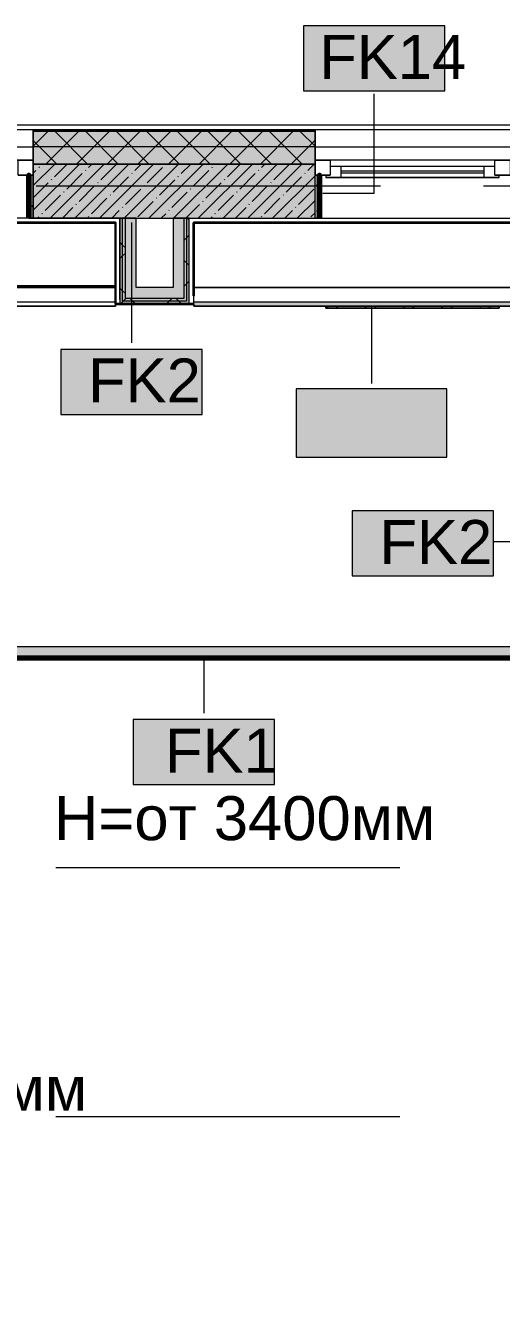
# Model space of a CAD drawing. Header units: millimetres. Extents: x -3817 to 677485, y -22715 to 103890.
# Drawn here: x 107959 to 110152, y 17990 to 23950 of the extents above; entities that cross this region are included whole.
import ezdxf

# ---------------------------------------------------------------- set-up
doc = ezdxf.new("R2010")
doc.units = ezdxf.units.MM
doc.layers.add('PDF _Геометрия', color=7, linetype='Continuous', true_color=0x1d1d1d)
doc.layers.add('PDF _Сплошная заливка', color=7, linetype='Continuous', true_color=0xffffff)
doc.layers.add('PDF _Текст', color=7, linetype='Continuous')
doc.styles.add('PDF GOST-Common', font='arial.ttf')

msp = doc.modelspace()

# ---------------------------------------------------------------- hatches: boundary and pattern name
at = {"layer": 'PDF _Сплошная заливка', "transparency": 33554559}
h = msp.add_hatch(color=256, dxfattribs=at)
h.paths.add_polyline_path([(111478.7, 23311.4), (111370.2, 23461.3), (111185.1, 23461.3), (111293.6, 23311.4), (111386.4, 23311.4)], flags=0)
h.paths.add_polyline_path([(109293.6, 23311.4), (109293.6, 23461.3), (107993.6, 23461.3), (107993.6, 23311.4), (108725.1, 23311.4)], flags=0)
h.paths.add_polyline_path([(103693.6, 23311.4), (104893.6, 23311.4), (104893.6, 23461.3), (103693.6, 23461.3)], flags=0)
h.paths.add_polyline_path([(107093.6, 23311.4), (107093.6, 23461.3), (105673.6, 23461.3), (105673.6, 23311.4), (106413.6, 23311.4)], flags=0)
h.paths.add_polyline_path([(111046.7, 23311.4), (110938.2, 23461.3), (110193.6, 23461.3), (110193.6, 23311.4), (110721, 23311.4)], flags=0)
h.paths.add_polyline_path([(98745.3, 23311.4), (101393.6, 23311.4), (101393.6, 23461.3), (96853.6, 23461.3), (96853.6, 23311.4), (98412.7, 23311.4)], flags=0)
h.paths.add_polyline_path([(93553.6, 23311.4), (93553.6, 23461.3), (93303.6, 23461.3), (93303.6, 23311.4), (93422.8, 23311.4)], flags=0)
h = msp.add_hatch(color=256, dxfattribs=at)
h.paths.add_polyline_path([(108638.6, 23061.4), (109293.6, 23061.4), (109293.6, 23311.4), (107993.6, 23311.4), (107993.6, 23061.4), (108468.6, 23061.4)], flags=0)
h.paths.add_polyline_path([(104893.6, 23061.4), (104893.6, 23311.4), (103693.6, 23311.4), (103693.6, 23061.4), (104733.2, 23061.4)], flags=0)
h.paths.add_polyline_path([(106413.6, 23061.4), (107093.6, 23061.4), (107093.6, 23311.4), (106413.6, 23311.4), (106413.6, 23061.6)], flags=0)
h.paths.add_polyline_path([(110193.6, 23061.4), (110593.6, 23062.4), (110593.6, 23311.4), (110193.6, 23311.4)], flags=0)
h.paths.add_polyline_path([(101043.6, 23061.4), (101393.6, 23061.4), (101393.6, 23311.4), (101043.6, 23311.4)], flags=0)
for points in [[(108393.6, 22665.3), (108406.1, 22665.3), (108406.1, 23061.4), (108393.6, 23061.4), (108393.6, 22836.2)], [(108406.1, 22677.8), (108418.6, 22677.8), (108418.6, 23061.4), (108406.1, 23061.4), (108406.1, 22836.2)], [(108713.6, 22665.3), (108713.6, 22677.8), (108406.1, 22677.8), (108406.1, 22665.3), (108468.6, 22665.3)], [(108468.6, 22677.8), (108701.1, 22677.8), (108701.1, 22690.3), (108418.6, 22690.3), (108418.6, 22677.8)]]:
    msp.add_hatch(color=256, dxfattribs=at).paths.add_polyline_path(points)
at = {"layer": 'PDF _Сплошная заливка', "true_color": 0xe7e7e7, "transparency": 33554559}
for points in [[(108418.6, 22690.3), (108468.6, 22690.3), (108468.6, 23061.4), (108418.6, 23061.4), (108418.6, 22836.2)], [(108638.6, 22740.3), (108688.6, 22740.3), (108688.6, 23061.4), (108638.6, 23061.4), (108638.6, 22836.2)]]:
    msp.add_hatch(color=254, dxfattribs=at).paths.add_polyline_path(points)
h = msp.add_hatch(color=254, dxfattribs=at)
h.paths.add_polyline_path([(110773.6, 21031.3), (110773.6, 21081.3), (106313.6, 21081.3), (106313.6, 21031.3), (110721, 21031.3)], flags=0)
h.paths.add_polyline_path([(106063.8, 21031.3), (106293.6, 21031.3), (106293.6, 21081.3), (105793.6, 21081.3), (105793.6, 21031.3)], flags=0)
h.paths.add_polyline_path([(105773.6, 21031.3), (105773.6, 21081.3), (101060.8, 21081.3), (101060.8, 21031.3), (103402.5, 21031.3)], flags=0)

# ---------------------------------------------------------------- linework, layer by layer
at = {"layer": 'PDF _Геометрия', "color": 7, "lineweight": 9}
for points in [[(109893.2, 23949.8), (109240.1, 23949.8), (109240.1, 23649.8), (109893.2, 23649.8)], [(107993.6, 23311.4), (109293.6, 23311.4)], [(108373.6, 22655.3), (106433.6, 22655.3)], [(110372.6, 22655.3), (108734.6, 22655.3)], [(108773.4, 22454.9), (108120.3, 22454.9), (108120.3, 22154.9), (108773.4, 22154.9)], [(109901.1, 22273.2), (109207.1, 22273.2), (109207.1, 21957.9), (109901.1, 21957.9)], [(109901.1, 22273.2), (109207.1, 22273.2), (109207.1, 21957.9), (109901.1, 21957.9)], [(110117.6, 21708.8), (109464.5, 21708.8), (109464.5, 21408.8), (110117.6, 21408.8)], [(109107.1, 20744.9), (108454, 20744.9), (108454, 20444.9), (109107.1, 20444.9)]]:
    msp.add_lwpolyline(points, close=True, dxfattribs=at)
for points in [[(109329.5, 23176.4), (109566.6, 23176.4), (109566.6, 23635.9)], [(109293.6, 23464.4), (107993.6, 23464.4)], [(109293.6, 23461.3), (107993.6, 23461.3)], [(109293.6, 23390.3), (107993.6, 23390.3)], [(108701.1, 23061.4), (108701.1, 22740.3), (108701.1, 22690.3), (108701.1, 22677.8), (108468.6, 22677.8), (108418.6, 22677.8), (108406.1, 22677.8), (108406.1, 23061.4)], [(108688.6, 23061.4), (108688.6, 22740.3), (108688.6, 22690.3), (108468.6, 22690.3), (108418.6, 22690.3), (108418.6, 23061.4)], [(108446.8, 23040.8), (108446.8, 22485)], [(106434.6, 22675.3), (108372.6, 22675.3)], [(108373.6, 22664.3), (108373.6, 22655.3), (108373.6, 22664.3)], [(108734.6, 22664.3), (108734.6, 22655.3), (108734.6, 22675.3), (110372.6, 22675.3)], [(109554.1, 22655.3), (109554.1, 22297.7)], [(110773.1, 21566.9), (110117.6, 21566.9)], [(108780.5, 21030.8), (108780.5, 20775)]]:
    msp.add_lwpolyline(points, dxfattribs=at)
at = {"layer": 'PDF _Геометрия', "color": 9, "lineweight": 9, "true_color": 0xc0c0c0}
for points in [[(113094, 21168.3), (113094, 21191.3), (113049.4, 21191.3), (111385.5, 23491.3), (111163.4, 23491.3), (96853.6, 23491.3), (96853.6, 23481.4)], [(110193.6, 23469.3), (109293.6, 23469.3), (109293.6, 23311.4), (109293.6, 23469.3), (107993.6, 23469.3), (107993.6, 23311.4), (107993.6, 23469.3), (107093.6, 23469.3)], [(107993.6, 23259.3), (107973.6, 23259.3), (107973.6, 23061.4), (107993.6, 23061.4), (107993.6, 23259.3), (107993.6, 23311.4), (107993.6, 23061.4), (109293.6, 23061.4), (109293.6, 23259.3), (109313.6, 23259.3), (109313.6, 23061.4), (109293.6, 23061.4), (109293.6, 23311.4), (109293.6, 23259.3)], [(108393.6, 22685.3), (108393.6, 23041.3), (108393.6, 23061.4), (106433.6, 23061.4), (106413.6, 23061.4)], [(110373.6, 23041.3), (108733.6, 23041.3), (108733.6, 22665.3), (108713.6, 22665.3), (108713.6, 22677.8), (108713.6, 22740.3), (108713.6, 23061.4), (108638.6, 23061.4), (108638.6, 22740.3), (108468.6, 22740.3), (108468.6, 23061.4), (108393.6, 23061.4), (108393.6, 22665.3), (108406.1, 22665.3), (108468.6, 22665.3), (108713.6, 22665.3), (108373.6, 22665.3), (108373.6, 22685.3), (108373.6, 23041.3), (106433.6, 23041.3)], [(108713.6, 22685.3), (108713.6, 23041.3), (108713.6, 23061.4), (110583.6, 23061.4), (110583.6, 23041.3), (110468.6, 23041.3)], [(108734.6, 22740.3), (110372.6, 22740.3), (108734.6, 22740.3)], [(101060.8, 21031.3), (105773.6, 21031.3), (105773.6, 15821.4), (105793.6, 15821.4), (105793.6, 21031.3), (106293.6, 21031.3), (106293.6, 15821.4), (106313.6, 15821.4), (106313.6, 21031.3), (110773.6, 21031.3), (110773.6, 15891.3), (110793.6, 15891.3), (110793.6, 21031.3), (110793.6, 21081.3), (110773.6, 21081.3), (106313.6, 21081.3), (106293.6, 21081.3), (105793.6, 21081.3), (105773.6, 21081.3), (101060.8, 21081.3)]]:
    msp.add_lwpolyline(points, dxfattribs=at)
at = {"layer": 'PDF _Геометрия', "lineweight": 9}
for points in [[(107993.6, 23394.3), (108060.6, 23461.3)], [(108052, 23311.4), (108202, 23461.3)], [(108244.1, 23311.4), (108094.1, 23461.3)], [(108193.4, 23311.4), (108343.4, 23461.3)], [(108385.5, 23311.4), (108235.5, 23461.3)], [(108334.9, 23311.4), (108484.9, 23461.3)], [(108527, 23311.4), (108377, 23461.3)], [(108476.3, 23311.4), (108626.3, 23461.3)], [(108668.4, 23311.4), (108518.4, 23461.3)], [(108617.7, 23311.4), (108767.7, 23461.3)], [(108809.8, 23311.4), (108659.8, 23461.3)], [(108759.1, 23311.4), (108909.1, 23461.3)], [(108951.2, 23311.4), (108801.2, 23461.3)], [(108900.6, 23311.4), (109050.6, 23461.3)], [(109092.6, 23311.4), (108942.6, 23461.3)], [(109042, 23311.4), (109192, 23461.3)], [(109234.1, 23311.4), (109084.1, 23461.3)], [(109293.6, 23393.3), (109225.5, 23461.3)], [(108102.7, 23311.4), (107993.6, 23420.5)], [(109183.4, 23311.4), (109293.6, 23421.5)], [(107993.6, 23212), (108092.9, 23311.4)], [(107993.6, 23098), (108207, 23311.4)], [(108034.4, 23309.8), (108035.9, 23311.4)], [(108071, 23061.4), (108321, 23311.4)], [(108091.4, 23252.8), (108149.9, 23311.4)], [(108185.1, 23061.4), (108435.1, 23311.4)], [(108248.2, 23295.6), (108264, 23311.4)], [(108299.1, 23061.4), (108549.1, 23311.4)], [(108305.2, 23238.6), (108376.5, 23309.8)], [(108413.2, 23061.4), (108663.2, 23311.4)], [(108462.1, 23281.3), (108492.1, 23311.4)], [(108527.2, 23061.4), (108777.2, 23311.4)], [(108604.6, 23309.8), (108606.1, 23311.4)], [(108641.3, 23061.4), (108891.3, 23311.4)], [(108675.9, 23267.1), (108720.2, 23311.4)], [(108755.3, 23061.4), (109005.3, 23311.4)], [(108832.7, 23309.8), (108834.2, 23311.4)], [(108869.4, 23061.4), (109119.4, 23311.4)], [(108889.7, 23252.8), (108948.3, 23311.4)], [(108983.4, 23061.4), (109233.4, 23311.4)], [(109046.6, 23295.6), (109062.3, 23311.4)], [(109103.6, 23238.6), (109174.9, 23309.8)], [(109260.4, 23281.3), (109290.4, 23311.4)], [(107993.6, 23269), (108005.9, 23281.3)], [(108020.1, 23295.6), (108022.5, 23298)], [(108148.4, 23195.8), (108219.7, 23267.1)], [(108234, 23281.3), (108236.3, 23283.7)], [(108362.3, 23181.5), (108433.5, 23252.8)], [(108447.8, 23267.1), (108450.2, 23269.4)], [(108519.1, 23224.3), (108590.4, 23295.6)], [(108661.6, 23252.8), (108664, 23255.2)], [(108732.9, 23210), (108804.2, 23281.3)], [(108818.5, 23295.6), (108820.8, 23298)], [(108946.8, 23195.8), (109018.1, 23267.1)], [(109032.3, 23281.3), (109034.7, 23283.7)], [(109097.5, 23061.4), (109293.6, 23257.5)], [(109160.6, 23181.5), (109231.9, 23252.8)], [(109246.2, 23267.1), (109248.5, 23269.4)], [(107993.6, 23155), (108062.9, 23224.3)], [(108077.1, 23238.6), (108079.5, 23240.9)], [(108205.5, 23138.8), (108276.7, 23210)], [(108291, 23224.3), (108293.4, 23226.7)], [(108419.3, 23124.5), (108490.6, 23195.8)], [(108504.8, 23210), (108507.2, 23212.4)], [(108576.1, 23167.3), (108647.4, 23238.6)], [(108718.7, 23195.8), (108721, 23198.2)], [(108790, 23153), (108861.2, 23224.3)], [(108875.5, 23238.6), (108877.9, 23240.9)], [(109003.8, 23138.8), (109075.1, 23210)], [(109089.3, 23224.3), (109091.7, 23226.7)], [(109217.6, 23124.5), (109288.9, 23195.8)], [(108048.6, 23096), (108119.9, 23167.3)], [(108134.2, 23181.5), (108136.5, 23183.9)], [(108191.2, 23124.5), (108193.6, 23126.9)], [(108262.5, 23081.7), (108333.8, 23153)], [(108348, 23167.3), (108350.4, 23169.7)], [(108476.3, 23067.5), (108547.6, 23138.8)], [(108561.9, 23153), (108564.2, 23155.4)], [(108633.1, 23110.3), (108704.4, 23181.5)], [(108775.7, 23138.8), (108778.1, 23141.1)], [(108847, 23096), (108918.3, 23167.3)], [(108932.5, 23181.5), (108934.9, 23183.9)], [(108989.5, 23124.5), (108991.9, 23126.9)], [(109060.8, 23081.7), (109132.1, 23153)], [(109146.4, 23167.3), (109148.7, 23169.7)], [(109211.5, 23061.4), (109293.6, 23143.4)], [(108014, 23061.4), (108020.1, 23067.5)], [(108034.4, 23081.7), (108036.7, 23084.1)], [(108128, 23061.4), (108176.9, 23110.3)], [(108248.2, 23067.5), (108250.6, 23069.9)], [(108356.1, 23061.4), (108390.8, 23096)], [(108405, 23110.3), (108407.4, 23112.6)], [(108584.2, 23061.4), (108604.6, 23081.7)], [(108618.9, 23096), (108621.3, 23098.4)], [(108698.3, 23061.4), (108761.4, 23124.5)], [(108812.3, 23061.4), (108818.5, 23067.5)], [(108832.7, 23081.7), (108835.1, 23084.1)], [(108926.4, 23061.4), (108975.3, 23110.3)], [(109046.6, 23067.5), (109048.9, 23069.9)], [(109154.5, 23061.4), (109189.1, 23096)], [(109203.4, 23110.3), (109205.8, 23112.6)], [(109274.7, 23067.5), (109293.6, 23086.4)], [(108713.6, 23054), (108706.2, 23061.4)], [(108418.6, 22924.8), (108406.1, 22937.3), (108393.6, 22949.8)], [(108688.6, 22958), (108701.1, 22970.5), (108713.6, 22983)], [(108393.6, 22875.1), (108406.1, 22887.6), (108418.6, 22900.1)], [(108713.6, 22841.9), (108701.1, 22854.4), (108688.6, 22866.9)], [(108688.6, 22745.8), (108701.1, 22758.3), (108713.6, 22770.8)], [(108418.6, 22712.6), (108406.1, 22725.1), (108393.6, 22737.6)], [(108396, 22665.3), (108406.1, 22675.5), (108408.5, 22677.8), (108418.6, 22688), (108421, 22690.3)], [(108465.9, 22665.3), (108453.4, 22677.8), (108440.9, 22690.3)], [(108608.1, 22665.3), (108620.6, 22677.8), (108633.1, 22690.3)], [(108678, 22665.3), (108665.5, 22677.8), (108653, 22690.3)]]:
    msp.add_lwpolyline(points, dxfattribs=at)
at = {"layer": 'PDF _Геометрия', "color": 116, "lineweight": 13, "true_color": 0x008040}
for points in [[(107093.6, 23390.3), (107993.6, 23390.3)], [(109293.6, 23390.3), (110193.6, 23390.3)]]:
    msp.add_lwpolyline(points, dxfattribs=at)
at = {"layer": 'PDF _Геометрия', "color": 253, "lineweight": 9, "true_color": 0xaaaaaa}
for points in [[(107993.6, 23329.3), (107093.6, 23329.3)], [(110193.6, 23329.3), (109293.6, 23329.3)], [(107923.6, 23259.3), (107993.6, 23259.3)], [(109293.6, 23259.3), (109363.6, 23259.3)], [(109413.6, 23279.3), (110073.6, 23279.3)], [(110073.6, 23269.3), (109413.6, 23269.3)], [(110123.6, 23259.3), (110193.6, 23259.3)], [(108007.7, 23211.3), (109595.2, 23211.3)], [(110071.4, 23211.3), (110706.4, 23211.3)], [(108097.7, 20061.3), (109685.2, 20061.3)], [(108097.7, 18911.3), (109685.2, 18911.3)]]:
    msp.add_lwpolyline(points, dxfattribs=at)
at = {"layer": 'PDF _Геометрия', "color": 253, "lineweight": 13, "true_color": 0xaaaaaa}
for points in [[(107993.6, 23329.3), (107993.6, 23259.3), (107923.6, 23259.3), (107923.6, 23329.3)], [(109363.6, 23329.3), (109363.6, 23259.3), (109293.6, 23259.3), (109293.6, 23329.3)], [(110193.6, 23329.3), (110193.6, 23259.3), (110123.6, 23259.3), (110123.6, 23329.3)], [(109343.6, 23249.3), (110143.6, 23249.3), (110143.6, 23259.3), (110123.6, 23259.3), (110123.6, 23299.4), (109363.6, 23299.4), (109363.6, 23259.3), (109343.6, 23259.3)]]:
    msp.add_lwpolyline(points, close=True, dxfattribs=at)
at = {"layer": 'PDF _Геометрия', "color": 7, "lineweight": 70, "true_color": 0xffd2ff}
for points in [[(107972.6, 23061.4), (107972.6, 23259.3), (107973.6, 23259.3), (107973.6, 23061.4)], [(109313.6, 23061.4), (109313.6, 23259.3), (109314.6, 23259.3), (109314.6, 23061.4)]]:
    msp.add_lwpolyline(points, dxfattribs=at)
at = {"layer": 'PDF _Геометрия', "color": 253, "lineweight": 13, "true_color": 0xaaaaaa}
for points in [[(110143.6, 23249.3), (109343.6, 23249.3)], [(109413.6, 23249.3), (109413.6, 23299.4)], [(110073.6, 23249.3), (110073.6, 23299.4)]]:
    msp.add_lwpolyline(points, dxfattribs=at)
at = {"layer": 'PDF _Геометрия', "color": 253, "lineweight": 9, "true_color": 0x9b9b9b}
for points in [[(107983.7, 23207.1), (107978.7, 23215.8)], [(107990.4, 23186.4), (107993.6, 23186.4)], [(109301, 23216.9), (109311.1, 23216.9)], [(107980, 23163.5), (107975, 23154.8)], [(109310.9, 23163.8), (109305.8, 23172.5)], [(107991.2, 23121.8), (107986.2, 23113.1)], [(107990.4, 23125.4), (107993.6, 23125.4)], [(109301, 23094.9), (109311.1, 23094.9)], [(109313.6, 23095.8), (109309.3, 23088.3)]]:
    msp.add_lwpolyline(points, dxfattribs=at)
at = {"layer": 'PDF _Геометрия', "color": 96, "lineweight": 30, "true_color": 0x008000}
for points in [[(105653.6, 22836.2), (105653.6, 22671.3), (106433.6, 22671.3), (106433.6, 23040.3), (108373.6, 23040.3), (108373.6, 22665.3), (108372.6, 22665.3), (108372.6, 23040.3), (108373.6, 23040.3)], [(106433.6, 23041.3), (108373.6, 23041.3)], [(107093.6, 23040.3), (107993.6, 23040.3), (107093.6, 23040.3)], [(108733.6, 23041.3), (110373.6, 23041.3)], [(110372.6, 23040.3), (110372.6, 22237.2), (110373.6, 22237.2), (110373.6, 23040.3), (108733.6, 23040.3), (108733.6, 22702.8), (108734.6, 22702.8), (108734.6, 23040.3)], [(108733.6, 23040.3), (108734.6, 23040.3), (109293.6, 23040.3), (110193.6, 23040.3), (110372.6, 23040.3), (110373.6, 23040.3)]]:
    msp.add_lwpolyline(points, dxfattribs=at)
at = {"layer": 'PDF _Геометрия', "color": 9, "lineweight": 9, "true_color": 0xc0c0c0}
for points in [[(106434.6, 22748.2), (108372.6, 22748.2)], [(108372.6, 22740.3), (106434.6, 22740.3)]]:
    msp.add_lwpolyline(points, close=True, dxfattribs=at)
at = {"layer": 'PDF _Геометрия', "color": 96, "lineweight": 30, "true_color": 0x008000}
msp.add_lwpolyline([(108372.6, 22664.3), (108372.6, 22665.3), (108733.6, 22665.3), (108733.6, 22664.3)], close=True, dxfattribs=at)
at = {"layer": 'PDF _Геометрия', "color": 8, "lineweight": 9, "true_color": 0x808080}
msp.add_lwpolyline([(109343.6, 22655.3), (109343.6, 22645.3), (110143.6, 22645.3), (110143.6, 22655.3), (110143.6, 22645.3), (109343.6, 22645.3)], close=True, dxfattribs=at)
at = {"layer": 'PDF _Геометрия', "color": 252, "lineweight": 9, "true_color": 0x959595}
for points in [[(109355.3, 22645.3), (109349.5, 22655.3)], [(109393.4, 22645.3), (109399.1, 22655.3)], [(109531.2, 22645.3), (109525.5, 22655.3)], [(109569.3, 22645.3), (109575.1, 22655.3)], [(109707.2, 22645.3), (109701.4, 22655.3)], [(109745.3, 22645.3), (109751.1, 22655.3)], [(109883.2, 22645.3), (109877.4, 22655.3)], [(109921.3, 22645.3), (109927.1, 22655.3)], [(110059.2, 22645.3), (110053.4, 22655.3)], [(110097.3, 22645.3), (110103.1, 22655.3)]]:
    msp.add_lwpolyline(points, dxfattribs=at)
at = {"layer": 'PDF _Геометрия', "color": 231, "lineweight": 53, "true_color": 0xff80c0}
for points in [[(106314.6, 21031.3), (110772.6, 21031.3)], [(110772.6, 21030.3), (106314.6, 21030.3)]]:
    msp.add_lwpolyline(points, dxfattribs=at)
at = {"layer": 'PDF _Геометрия', "color": 231, "lineweight": 70, "true_color": 0xff80c0}
msp.add_lwpolyline([(106314.6, 21030.3), (110794.6, 21030.3), (110794.6, 21029.3), (106314.6, 21029.3)], close=True, dxfattribs=at)
at = {"layer": 'PDF _Сплошная заливка', "lineweight": 9, "transparency": 33554559}
for points in [[(109893.2, 23949.8), (109240.1, 23949.8), (109893.2, 23649.8), (109240.1, 23649.8)], [(108773.4, 22454.9), (108120.3, 22454.9), (108773.4, 22154.9), (108120.3, 22154.9)], [(109901.1, 22273.2), (109207.1, 22273.2), (109901.1, 21957.9), (109207.1, 21957.9)], [(110117.6, 21708.8), (109464.5, 21708.8), (110117.6, 21408.8), (109464.5, 21408.8)], [(109107.1, 20744.9), (108454, 20744.9), (109107.1, 20444.9), (108454, 20444.9)]]:
    msp.add_solid(points, dxfattribs=at)
at = {"layer": 'PDF _Сплошная заливка', "color": 7, "lineweight": 35, "true_color": 0xffd2ff, "transparency": 33554559}
for points in [[(107972.6, 23061.4), (107973.6, 23061.4), (107972.6, 23259.3)], [(109313.6, 23061.4), (109314.6, 23061.4), (109313.6, 23259.3)]]:
    msp.add_solid(points, dxfattribs=at)
at = {"layer": 'PDF _Сплошная заливка', "lineweight": 35, "transparency": 33554559}
for points in [[(107973.6, 23061.4), (107993.6, 23061.4), (107973.6, 23259.3), (107993.6, 23259.3)], [(109293.6, 23061.4), (109313.6, 23061.4), (109293.6, 23259.3), (109313.6, 23259.3)], [(108701.1, 22690.3), (108701.1, 23061.4), (108688.6, 22690.3), (108688.6, 23061.4)], [(108713.6, 22677.8), (108713.6, 23061.4), (108701.1, 22677.8), (108701.1, 23061.4)], [(109343.6, 22645.3), (110143.6, 22645.3), (109343.6, 22655.3), (110143.6, 22655.3)]]:
    msp.add_solid(points, dxfattribs=at)
at = {"layer": 'PDF _Сплошная заливка', "color": 96, "lineweight": 35, "true_color": 0x008000, "transparency": 33554559}
msp.add_solid([(108372.6, 22665.3), (108373.6, 22665.3), (108372.6, 22836.2)], dxfattribs=at)
at = {"layer": 'PDF _Сплошная заливка', "color": 254, "lineweight": 35, "true_color": 0xe7e7e7, "transparency": 33554559}
msp.add_solid([(108468.6, 22690.3), (108688.6, 22690.3), (108468.6, 22740.3), (108688.6, 22740.3)], dxfattribs=at)
at = {"layer": 'PDF _Сплошная заливка', "color": 1, "lineweight": 35, "transparency": 33554559}
msp.add_solid([(108734.6, 22655.3), (110372.6, 22655.3), (108734.6, 22675.3), (110372.6, 22675.3)], dxfattribs=at)

# ---------------------------------------------------------------- texts
at = {"layer": 'PDF _Текст', "char_height": 203.2, "attachment_point": 4, "style": 'PDF GOST-Common'}
for s, insert in [('FK14', (109312.9, 23806.4)), ('FK2', (108246.7, 22311.5)), ('FK2', (109590.9, 21565.4)), ('FK1', (108601.1, 20601.5))]:
    msp.add_mtext(s, dxfattribs=dict(at, insert=insert))
at = {"layer": 'PDF _Текст', "color": 250, "true_color": 0x3c3c3c, "char_height": 203.2, "attachment_point": 4, "style": 'PDF GOST-Common'}
for s, insert in [('Н=от 3400мм', (108089.4, 20288.5)), ('Н=от 3470мм', (106482.9, 19039.1))]:
    msp.add_mtext(s, dxfattribs=dict(at, insert=insert))

doc.saveas('drawing.dxf')
